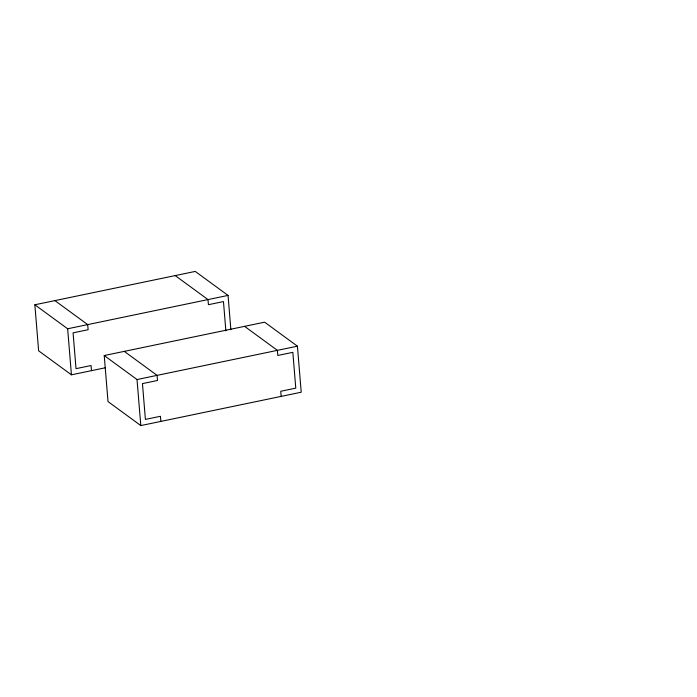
<?xml version="1.0" encoding="UTF-8"?>
<svg xmlns="http://www.w3.org/2000/svg" width="697" height="697" viewBox="0 0 697 697"><rect width="100%" height="100%" fill="white"/><g stroke="black" fill="none" stroke-linecap="round" stroke-linejoin="round"><path stroke-width="1.05" d="M105.325 367.772L71.434 374.82L38.631 350.818L34.85 304.781L195.256 271.421L228.05 295.415L230.873 329.681M34.85 304.781L67.644 328.775L228.05 295.415M104.228 355.54L264.633 322.18L297.427 346.182L301.217 392.219L140.811 425.579L108.018 401.585L104.228 355.54L137.021 379.543L297.427 346.182M175.208 275.594L208.002 299.588L208.42 304.702L223.458 301.574L225.872 330.875M244.586 326.353L277.38 350.347L277.798 355.461L292.836 352.333L295.781 388.142L280.743 391.27L281.161 396.393M54.897 300.607L87.7 324.61L88.118 329.725L73.08 332.852L76.025 368.661L91.063 365.533L91.481 370.647M124.275 351.375L157.078 375.369L157.496 380.484L142.458 383.611L145.403 419.42L160.441 416.292L160.859 421.406M137.021 379.543L140.811 425.579M67.644 328.775L71.434 374.82"/></g></svg>
